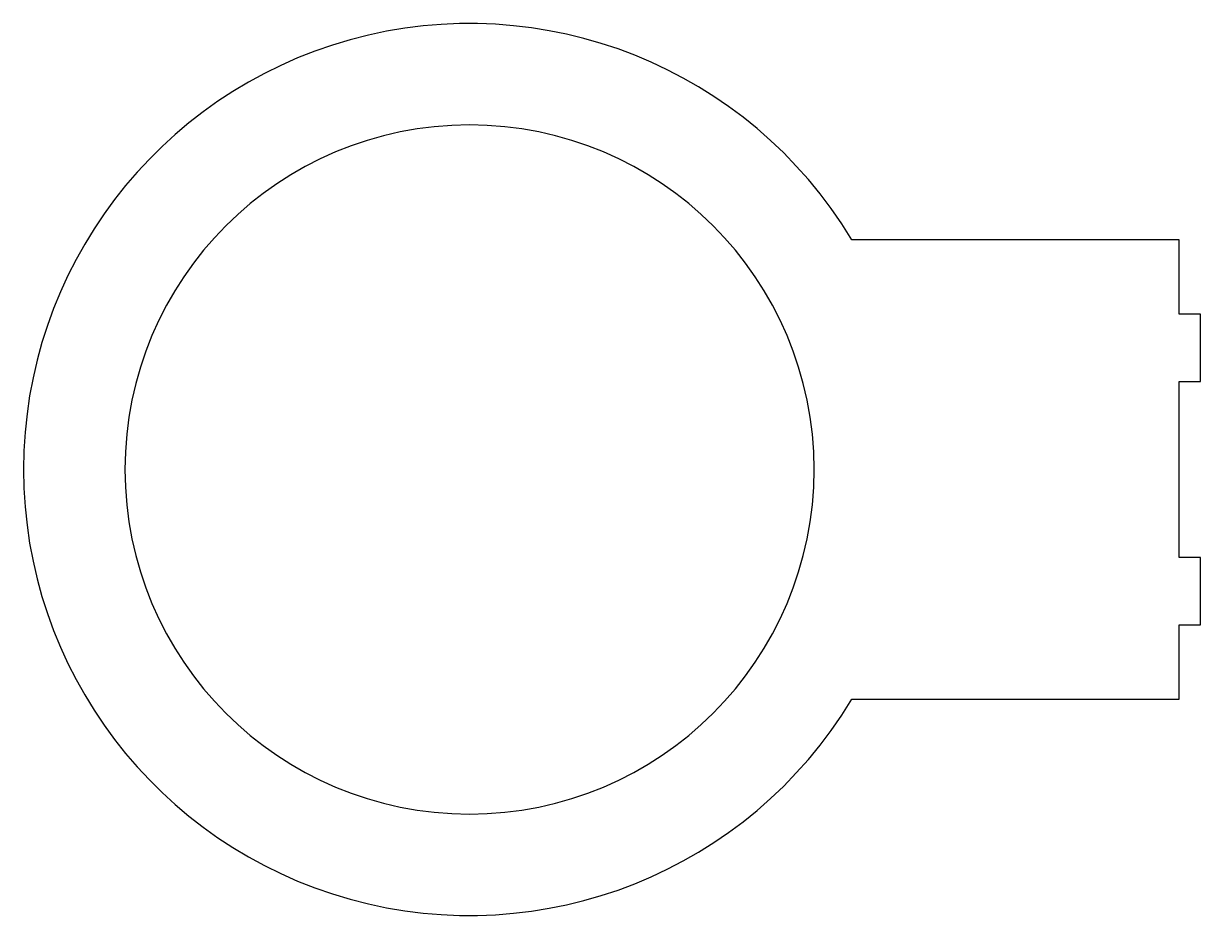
# Model space of a CAD drawing. Header units: millimetres. Extents: x 0 to 174, y 0 to 132.
import ezdxf

# ---------------------------------------------------------------- set-up
doc = ezdxf.new("R2010")
doc.units = ezdxf.units.MM

msp = doc.modelspace()

# ---------------------------------------------------------------- linework, layer by layer
at = {"layer": 'CUT'}
for p, q in [((171, 100), (122.5685, 100)), ((171, 89), (171, 100)), ((174.175, 89), (171, 89)), ((174.175, 79), (174.175, 89)), ((171, 53), (171, 79)), ((171, 79), (174.175, 79)), ((174.175, 53), (171, 53)), ((174.175, 43), (174.175, 53)), ((171, 32), (171, 43)), ((171, 43), (174.175, 43)), ((122.5685, 32), (171, 32))]:
    msp.add_line(p, q, dxfattribs=at)
for radius, start, end in [(66, 31.0076, 328.9924), (51, 0, 180), (51, 180, 0)]:
    msp.add_arc((66, 66), radius, start, end, dxfattribs=at)

doc.saveas('drawing.dxf')
